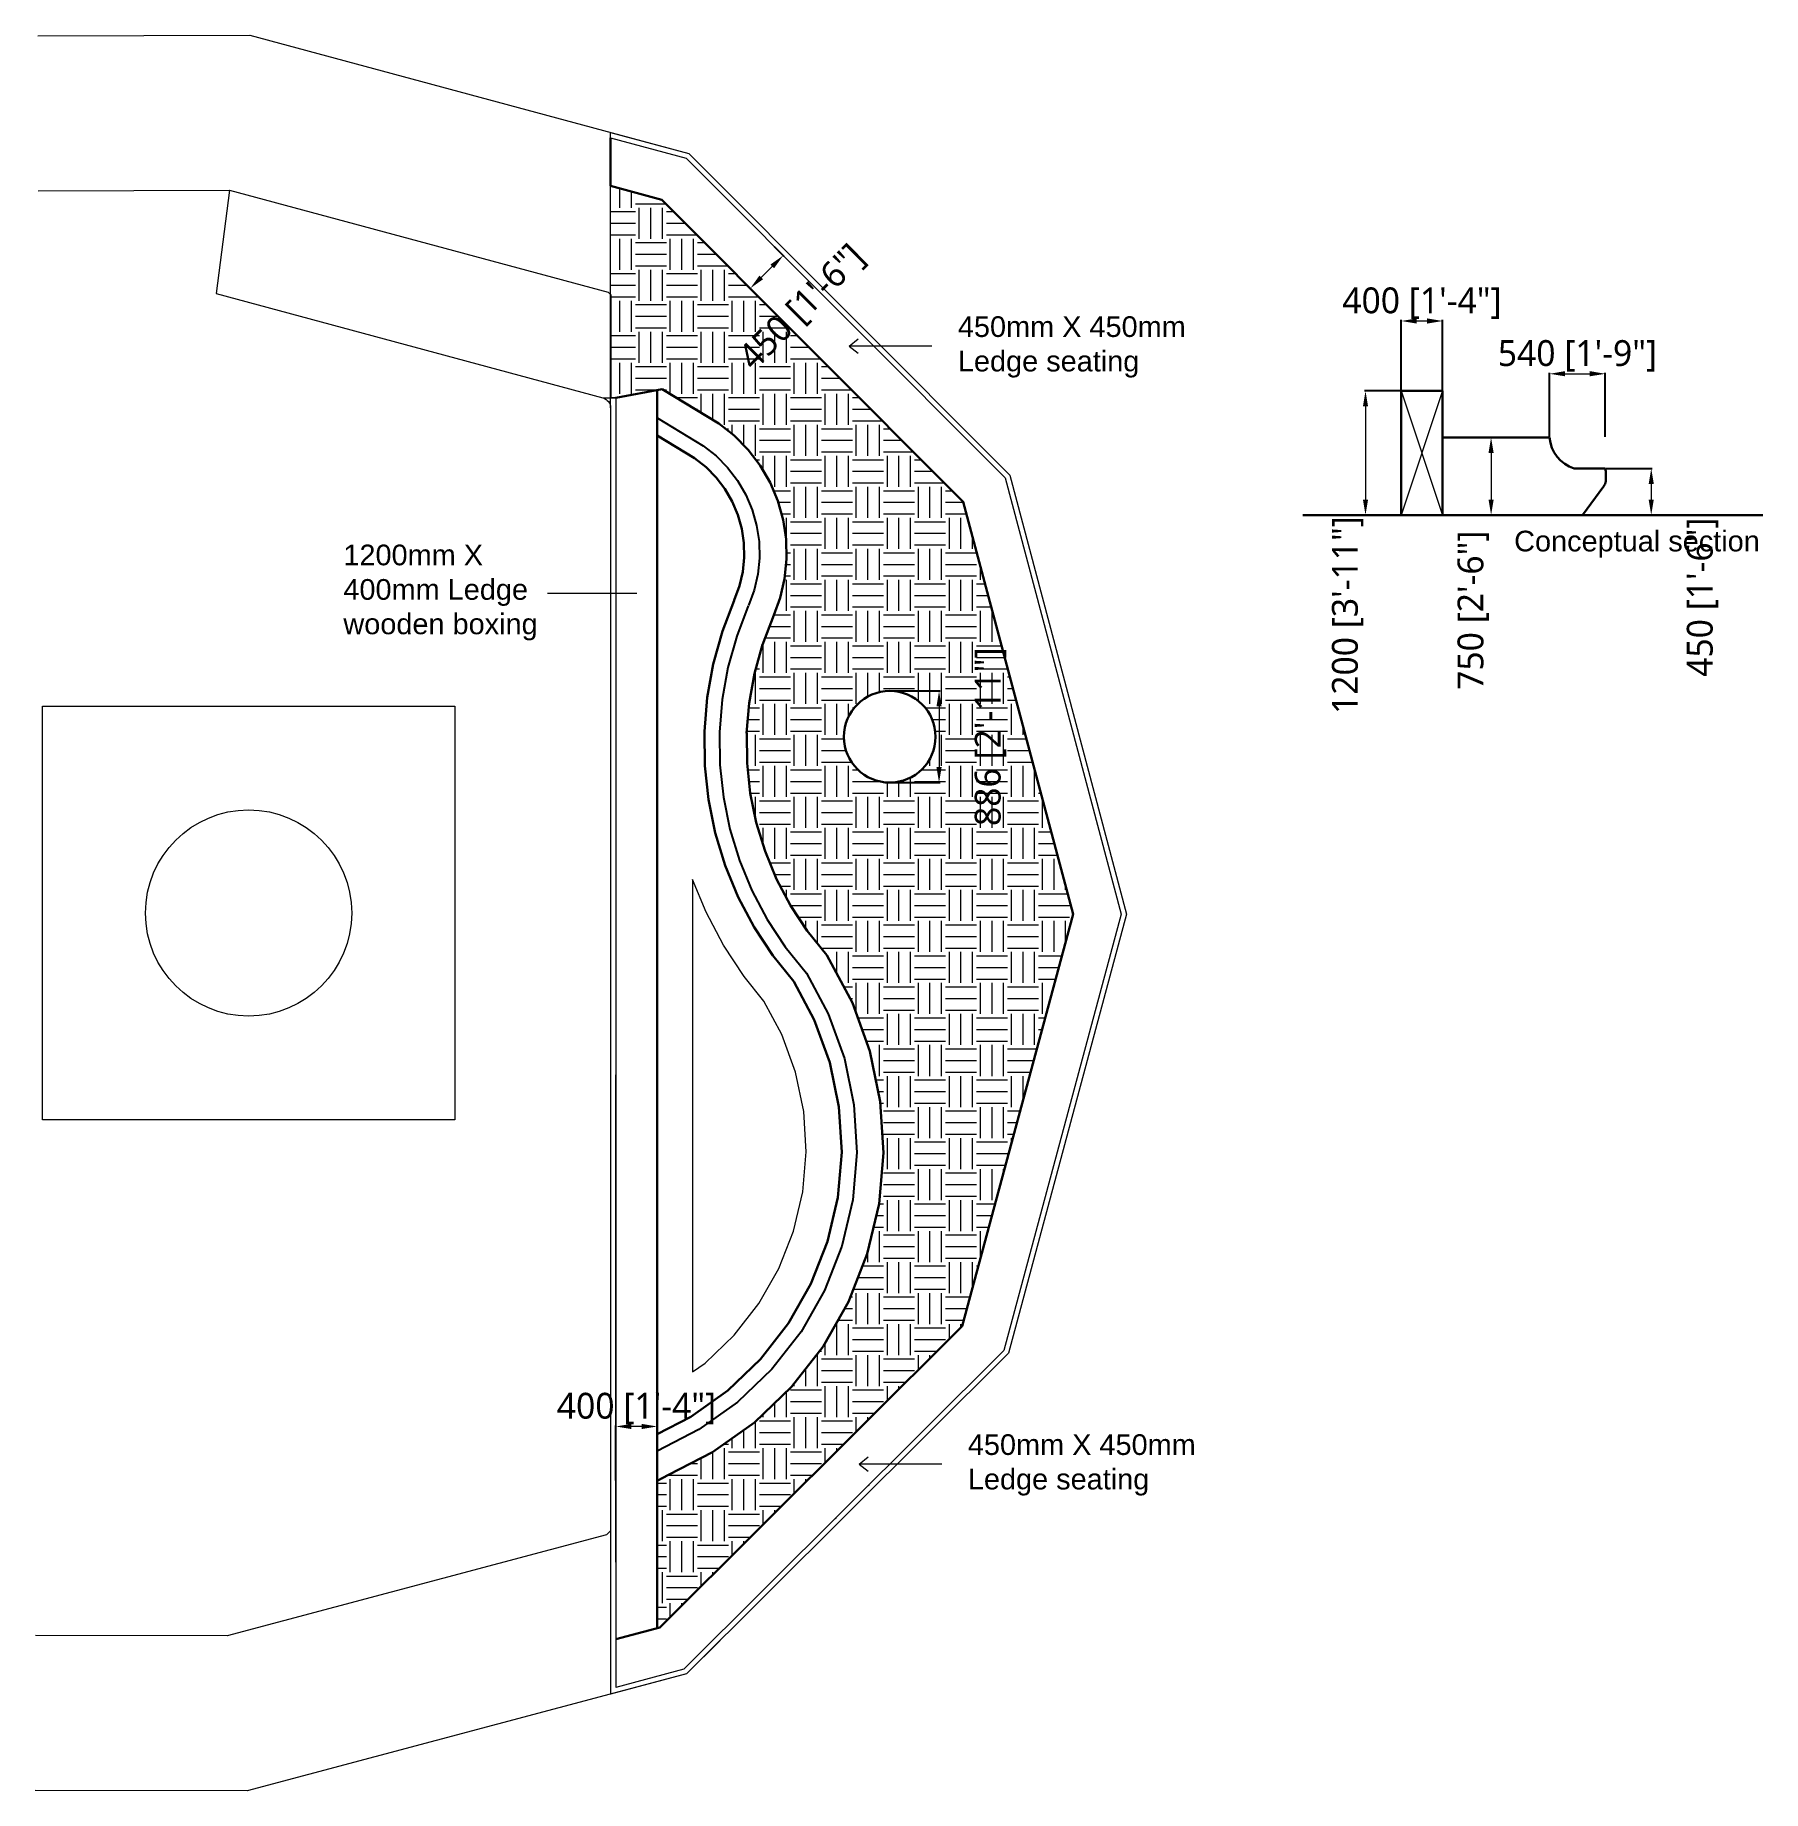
# Model space of a CAD drawing. Header units: millimetres. Extents: x 828494 to 5219521, y -272453 to 431064.
# Drawn here: x 828494 to 845207, y -272453 to -255467 of the extents above.
import ezdxf

# ---------------------------------------------------------------- set-up
doc = ezdxf.new("R2010")
doc.units = ezdxf.units.MM
doc.header["$LTSCALE"] = 5
doc.header["$MEASUREMENT"] = 0
doc.header["$PDMODE"] = 34
doc.header["$PDSIZE"] = -10
for name, color, linetype, lineweight in [('Dimension-Mobius', 94, 'Continuous', 13), ('Elevation dark-Mobius', 40, 'Continuous', 18), ('Hatch-wall-Mobius', 251, 'Continuous', 5), ('Plot boundry-Mobius', 1, 'Continuous', 30), ('Roof-Mobius', 70, 'Continuous', 13)]:
    doc.layers.add(name, color=color, linetype=linetype, lineweight=lineweight)
doc.styles.add('Megha-1', font='trebuc.ttf')
doc.styles.add('mobius1', font='arial.ttf')
doc.dimstyles.new('Mobius mm dual', dxfattribs={"dimtxt": 250, "dimasz": 150, "dimexe": 10, "dimexo": 5, "dimgap": 0, "dimtad": 2, "dimdec": 0, "dimzin": 0, "dimdsep": 46, "dimtxsty": 'Megha-1', "dimcen": 0.09, "dimdle": 150, "dimclrd": 256, "dimclre": 256, "dimclrt": 256, "dimadec": 1, "dimazin": 0, "dimtfac": 1, "dimtdec": 0, "dimtofl": 0, "dimtmove": 2, "dimatfit": 3, "dimfxl": 0.18, "dimtolj": 1, "dimtzin": 0, "dimlwd": -1, "dimarcsym": 0})

# ---------------------------------------------------------------- blocks, each defined once
blk = doc.blocks.new('*D2')
at = {"layer": 'Defpoints', "color": 0, "transparency": 16777216}
for p in [(835639, -257508), (835321, -257825), (835412, -257917)]:
    blk.add_point(p, dxfattribs=at)
at = {"layer": 'Elevation dark-Mobius', "lineweight": -2, "transparency": 16777216}
for p, q in [((835643, -257511), (835738, -257606)), ((835324, -257829), (835419, -257924))]:
    blk.add_line(p, q, dxfattribs=at)
at = {"layer": 'Elevation dark-Mobius', "transparency": 16777216}
blk.add_line((835624, -257705), (835518, -257811), dxfattribs=at)
for points in [[(835607, -257687), (835642, -257723), (835731, -257599)], [(835501, -257793), (835536, -257829), (835412, -257917)]]:
    blk.add_solid(points, dxfattribs=at)
at = {"layer": 'Elevation dark-Mobius', "transparency": 16777216, "insert": (835923, -258110), "char_height": 250, "attachment_point": 5, "rotation": 44.9223, "style": 'Megha-1'}
blk.add_mtext('\\A1;450 [1\'-6"]', dxfattribs=at)
blk = doc.blocks.new('*D3')
at = {"layer": 'Defpoints', "color": 0, "transparency": 16777216}
for p in [(834111, -268928), (834111, -269454), (834511, -269454)]:
    blk.add_point(p, dxfattribs=at)
at = {"layer": 'Elevation dark-Mobius', "lineweight": -2, "transparency": 16777216}
for p, q in [((834111, -269449), (834111, -268918)), ((834511, -269449), (834511, -268918))]:
    blk.add_line(p, q, dxfattribs=at)
at = {"layer": 'Elevation dark-Mobius', "transparency": 16777216}
blk.add_line((834361, -268928), (834261, -268928), dxfattribs=at)
for points in [[(834261, -268903), (834261, -268953), (834111, -268928)], [(834361, -268903), (834361, -268953), (834511, -268928)]]:
    blk.add_solid(points, dxfattribs=at)
at = {"layer": 'Elevation dark-Mobius', "transparency": 16777216, "insert": (834311, -268755), "char_height": 250, "attachment_point": 5, "style": 'Megha-1'}
blk.add_mtext('\\A1;400 [1\'-4"]', dxfattribs=at)
blk = doc.blocks.new('*D4')
at = {"layer": 'Defpoints', "color": 0, "transparency": 16777216}
for p in [(836761, -261812), (836761, -262699), (837238, -262699)]:
    blk.add_point(p, dxfattribs=at)
at = {"layer": 'Elevation dark-Mobius', "lineweight": -2, "transparency": 16777216}
for p, q in [((836766, -261812), (837248, -261812)), ((836766, -262699), (837248, -262699))]:
    blk.add_line(p, q, dxfattribs=at)
at = {"layer": 'Elevation dark-Mobius', "transparency": 16777216}
blk.add_line((837238, -261962), (837238, -262549), dxfattribs=at)
for points in [[(837213, -261962), (837263, -261962), (837238, -261812)], [(837213, -262549), (837263, -262549), (837238, -262699)]]:
    blk.add_solid(points, dxfattribs=at)
at = {"layer": 'Elevation dark-Mobius', "transparency": 16777216, "insert": (837736, -262255), "char_height": 250, "attachment_point": 5, "rotation": 90, "style": 'Megha-1'}
blk.add_mtext('\\A1;886 [2\'-11"]', dxfattribs=at)
blk = doc.blocks.new('*D5')
at = {"layer": 'Defpoints', "color": 0, "transparency": 16777216}
for p in [(841709, -258910), (841363, -260110), (841709, -260110)]:
    blk.add_point(p, dxfattribs=at)
at = {"layer": 'Dimension-Mobius', "lineweight": -2, "transparency": 16777216}
for p, q in [((841704, -258910), (841353, -258910)), ((841704, -260110), (841353, -260110))]:
    blk.add_line(p, q, dxfattribs=at)
at = {"layer": 'Dimension-Mobius', "transparency": 16777216}
blk.add_line((841363, -259060), (841363, -259960), dxfattribs=at)
for points in [[(841338, -259060), (841388, -259060), (841363, -258910)], [(841338, -259960), (841388, -259960), (841363, -260110)]]:
    blk.add_solid(points, dxfattribs=at)
at = {"layer": 'Dimension-Mobius', "transparency": 16777216, "insert": (841191, -261078), "char_height": 250, "attachment_point": 5, "rotation": 90, "style": 'Megha-1'}
blk.add_mtext('\\A1;1200 [3\'-11"]', dxfattribs=at)
blk = doc.blocks.new('*D6')
at = {"layer": 'Defpoints', "color": 0, "transparency": 16777216}
for p in [(842109, -258233), (841709, -258910), (842109, -258910)]:
    blk.add_point(p, dxfattribs=at)
at = {"layer": 'Dimension-Mobius', "lineweight": -2, "transparency": 16777216}
for p, q in [((841709, -258905), (841709, -258223)), ((842109, -258905), (842109, -258223))]:
    blk.add_line(p, q, dxfattribs=at)
at = {"layer": 'Dimension-Mobius', "transparency": 16777216}
blk.add_line((841859, -258233), (841959, -258233), dxfattribs=at)
for points in [[(841859, -258208), (841859, -258258), (841709, -258233)], [(841959, -258208), (841959, -258258), (842109, -258233)]]:
    blk.add_solid(points, dxfattribs=at)
at = {"layer": 'Dimension-Mobius', "transparency": 16777216, "insert": (841909, -258061), "char_height": 250, "attachment_point": 5, "style": 'Megha-1'}
blk.add_mtext('\\A1;400 [1\'-4"]', dxfattribs=at)
blk = doc.blocks.new('*D7')
at = {"layer": 'Defpoints', "color": 0, "transparency": 16777216}
for p in [(842626, -259360), (842578, -260110), (842626, -260110)]:
    blk.add_point(p, dxfattribs=at)
at = {"layer": 'Dimension-Mobius', "lineweight": -2, "transparency": 16777216}
for p, q in [((842621, -259360), (842568, -259360)), ((842621, -260110), (842568, -260110))]:
    blk.add_line(p, q, dxfattribs=at)
at = {"layer": 'Dimension-Mobius', "transparency": 16777216}
blk.add_line((842578, -259510), (842578, -259960), dxfattribs=at)
for points in [[(842553, -259510), (842603, -259510), (842578, -259360)], [(842553, -259960), (842603, -259960), (842578, -260110)]]:
    blk.add_solid(points, dxfattribs=at)
at = {"layer": 'Dimension-Mobius', "transparency": 16777216, "insert": (842406, -261031), "char_height": 250, "attachment_point": 5, "rotation": 90, "style": 'Megha-1'}
blk.add_mtext('\\A1;750 [2\'-6"]', dxfattribs=at)
blk = doc.blocks.new('*D8')
at = {"layer": 'Defpoints', "color": 0, "transparency": 16777216}
for p in [(843683, -258744), (843144, -259360), (843683, -259360)]:
    blk.add_point(p, dxfattribs=at)
at = {"layer": 'Dimension-Mobius', "lineweight": -2, "transparency": 16777216}
for p, q in [((843144, -259355), (843144, -258734)), ((843683, -259355), (843683, -258734))]:
    blk.add_line(p, q, dxfattribs=at)
at = {"layer": 'Dimension-Mobius', "transparency": 16777216}
blk.add_line((843294, -258744), (843533, -258744), dxfattribs=at)
for points in [[(843294, -258718), (843294, -258768), (843144, -258744)], [(843533, -258718), (843533, -258768), (843683, -258744)]]:
    blk.add_solid(points, dxfattribs=at)
at = {"layer": 'Dimension-Mobius', "transparency": 16777216, "insert": (843413, -258571), "char_height": 250, "attachment_point": 5, "style": 'Megha-1'}
blk.add_mtext('\\A1;540 [1\'-9"]', dxfattribs=at)
blk = doc.blocks.new('*D9')
at = {"layer": 'Defpoints', "color": 0, "transparency": 16777216}
for p in [(843683, -259660), (843683, -260110), (844127, -260110)]:
    blk.add_point(p, dxfattribs=at)
at = {"layer": 'Dimension-Mobius', "lineweight": -2, "transparency": 16777216}
for p, q in [((843688, -259660), (844137, -259660)), ((843688, -260110), (844137, -260110))]:
    blk.add_line(p, q, dxfattribs=at)
at = {"layer": 'Dimension-Mobius', "transparency": 16777216}
blk.add_line((844127, -259810), (844127, -259960), dxfattribs=at)
for points in [[(844102, -259810), (844152, -259810), (844127, -259660)], [(844102, -259960), (844152, -259960), (844127, -260110)]]:
    blk.add_solid(points, dxfattribs=at)
at = {"layer": 'Dimension-Mobius', "transparency": 16777216, "insert": (844624, -260905), "char_height": 250, "attachment_point": 5, "rotation": 90, "style": 'Megha-1'}
blk.add_mtext('\\A1;450 [1\'-6"]', dxfattribs=at)

msp = doc.modelspace()

# ---------------------------------------------------------------- hatches: boundary and pattern name
at = {"layer": 'Hatch-wall-Mobius'}
h = msp.add_hatch(dxfattribs=at)
h.set_pattern_fill('EARTH', color=8, scale=1200, style=0)
h.paths.add_polyline_path([(837472.5, -259982.9), (834557.2, -257059.7), (834060.6, -256925.8), (834060.6, -258977.3), (834110.6, -258977.3), (834559, -258893.2), (835107.1, -259223.5), (835257.3, -259341.9), (835391.4, -259478.2), (835507.5, -259630.2), (835603.6, -259795.6), (835678.2, -259971.7), (835730.2, -260155.7), (835758.8, -260344.8), (835763.5, -260536), (835744.2, -260726.2), (835701.3, -260912.6), (835640.7, -261077.8), (835530.7, -261363.5), (835452.5, -261643.6), (835401.1, -261929.9), (835377.1, -262219.7), (835380.6, -262510.6), (835411.7, -262799.8), (835470, -263084.7), (835555.1, -263362.8), (835666.1, -263631.7), (835802.1, -263888.8), (835961.8, -264131.8), (836151.1, -264367.7), (836399.2, -264829.4), (836568.9, -265296.6), (836669.7, -265783.4), (836699.3, -266279.7), (836657.2, -266775), (836544.2, -267259.1), (836362.7, -267721.9), (836116.5, -268153.7), (835810.7, -268545.6), (835451.6, -268889.4), (835046.8, -269177.9), (834620.1, -269397.2), (834510.6, -269453.5), (834510.6, -270880.3), (834536.9, -270873.3), (837460.8, -267957.9), (838534.9, -263972.3)])
h.paths.add_polyline_path([(837204.2, -262255.5, -1), (836317.8, -262255.5, -1)], flags=16)

# ---------------------------------------------------------------- linework, layer by layer
for p, q in [((834060.6, -257977.9), (834060.6, -258977.3)), ((834508.3, -258977.3), (834510.6, -258977.3)), ((835257.7, -260934.4), (835256.8, -260936.8)), ((835256.8, -260936.8), (835258, -260937.2)), ((835257.7, -260934.4), (835258.9, -260934.9))]:
    msp.add_line(p, q)
for points in [[(834510.6, -259171), (834957.2, -259440.2), (835081.5, -259538.1), (835192.4, -259650.9), (835288.4, -259776.6), (835367.9, -259913.4), (835429.7, -260059.1), (835472.7, -260211.3), (835496.4, -260367.8), (835500.2, -260525.9), (835484.3, -260683.3), (835448.8, -260837.5), (835394.8, -260984.7)], [(835393, -260989.2), (835280.9, -261280.7), (835195.9, -261584.9), (835140.2, -261895.7), (835114.1, -262210.5), (835117.9, -262526.3), (835151.7, -262840.3), (835215, -263149.6), (835307.4, -263451.6), (835427.9, -263743.5), (835575.5, -264022.7), (835749, -264286.6), (835954.4, -264542.7), (836164.8, -264934.3), (836322, -265366.7), (836415.2, -265817.2), (836442.6, -266276.4), (836403.7, -266734.8), (836299.1, -267182.8), (836131.1, -267611.1), (835903.3, -268010.8), (835620.2, -268373.5), (835287.9, -268691.6), (834913.3, -268958.6), (834510.6, -269165.6)]]:
    msp.add_lwpolyline(points)
at = {"layer": 'Elevation dark-Mobius'}
for p, q in [((834060.6, -256459.7), (834060.6, -256407.9)), ((830375.7, -256968), (830245.1, -257968.5)), ((834060.6, -259073.8), (834060.6, -256925.8)), ((836368.5, -258476), (836454.5, -258406.5)), ((837167, -258476), (836368.5, -258476)), ((836368.5, -258476), (836454.5, -258545.5)), ((833986.6, -258977.3), (834110.6, -258977.3)), ((834110.6, -258977.3), (834060.6, -258977.3)), ((842109, -258910), (841709, -260110)), ((841709, -258910), (842109, -260110)), ((833452, -260865), (834316, -260865)), ((834110.6, -270239.3), (834110.6, -265526.9)), ((836465, -269292), (836551, -269222.5)), ((837263.5, -269292), (836465, -269292)), ((836465, -269292), (836551, -269361.5)), ((836556.8, -269494.8), (836563, -269502.5)), ((836236.4, -269814.3), (836243.4, -269822.9))]:
    msp.add_line(p, q, dxfattribs=at)
for points in [[(828519.1, -255475), (830571.6, -255467.3), (834816.7, -256611.8), (835122.7, -256918.6)], [(834060.6, -256407.9), (834816.7, -256611.8), (837921.2, -259724.8), (839052.5, -263973.1), (837908.7, -268217.4), (834795.1, -271322), (834060.6, -271517.6)], [(834060.6, -256459.7), (834790.7, -256656.6), (837876.3, -259750.6), (839000.8, -263973), (837863.9, -268191.5), (834769.2, -271277.1), (834110.6, -271452.5)], [(828524.8, -256975), (830375.7, -256968), (834038.3, -257955.5), (834060.6, -257977.9)], [(834110.6, -258977.3), (834110.6, -271452.5)], [(834060.6, -269936.1), (834020.6, -269976), (830351.5, -270953), (828496.4, -270950.3)], [(835119.7, -270998.3), (834795.1, -271322), (830546.7, -272453.3), (828494.2, -272450.3)]]:
    msp.add_lwpolyline(points, dxfattribs=at)
msp.add_lwpolyline([(830245.1, -257968.5), (833986.6, -258977.3, -0.3390217), (834060.6, -259073.8), (834060.6, -271517.6)], format="xyb", dxfattribs=at)
msp.add_lwpolyline([(828564, -261958.9), (832555, -261958.9), (832555, -265961.7), (828564, -265961.7)], close=True, dxfattribs=at)
msp.add_circle((830559.5, -263960.3), 997.4, dxfattribs=at)
at = {"layer": 'Plot boundry-Mobius'}
for p, q in [((834060.6, -256925.8), (834060.6, -256459.7)), ((834110.6, -258977.3), (834559, -258893.2)), ((843381.7, -259660), (843683, -259660)), ((843667.9, -259830.6), (843462.5, -260110)), ((840757, -260110), (845207, -260110)), ((843462.5, -260110), (843233, -260110)), ((835640.7, -261077.8), (835530.4, -261364.5)), ((835531, -261362.5), (835452.2, -261644.6)), ((835452.7, -261642.6), (835400.9, -261930.9)), ((835401.2, -261928.9), (835377, -262220.8)), ((835377.1, -262218.7), (835380.7, -262511.6)), ((835380.5, -262509.5), (835411.8, -262800.8))]:
    msp.add_line(p, q, dxfattribs=at)
for points in [[(834060.6, -256925.8), (834557.2, -257059.7), (837472.5, -259982.9), (838534.9, -263972.3), (837460.8, -267957.9), (834536.9, -270873.3), (834110.6, -270986.8)], [(834510.6, -258902.3), (834510.6, -270880.3)], [(834559, -258893.2), (835107.1, -259223.5), (835257.3, -259341.9), (835391.4, -259478.2), (835507.5, -259630.2), (835603.6, -259795.6), (835678.2, -259971.7), (835730.2, -260155.7), (835758.8, -260344.8), (835763.5, -260536), (835744.2, -260726.2), (835701.3, -260912.6), (835640.7, -261077.8)], [(834510.6, -259341.4), (834874, -259560.5), (834983.8, -259647.1), (835082, -259746.8), (835166.8, -259857.9), (835237.1, -259978.9), (835291.7, -260107.6), (835329.7, -260242.2), (835350.6, -260380.5), (835354.1, -260520.3), (835340, -260659.5), (835308.6, -260795.8), (835257.7, -260934.4)], [(843143.5, -259360), (842109, -259360), (842109, -260110), (843233, -260110)], [(835256.8, -260936.8), (835142.1, -261234.8), (835053.4, -261552.3), (834995.2, -261876.8), (834968, -262205.3), (834972, -262535), (835007.2, -262862.7), (835073.4, -263185.7), (835169.8, -263501), (835295.6, -263805.7), (835449.7, -264097.1), (835630.8, -264372.6), (835832.2, -264623.6), (836031.2, -264994.1), (836181.1, -265406.6), (836270.1, -265836.4), (836296.3, -266274.6), (836259.1, -266711.9), (836159.3, -267139.4), (835999.1, -267548), (835781.7, -267929.3), (835511.6, -268275.3), (835194.6, -268578.9), (834837.2, -268833.6), (834510.6, -269001.5)], [(835411.7, -262799.8), (835470, -263084.7), (835555.1, -263362.8), (835666.1, -263631.7), (835802.1, -263888.8), (835961.8, -264131.8), (836151.1, -264367.7)], [(836151.1, -264367.7), (836399.2, -264829.4), (836568.9, -265296.6), (836669.7, -265783.4), (836699.3, -266279.7), (836657.2, -266775), (836544.2, -267259.1), (836362.7, -267721.9), (836116.5, -268153.7), (835810.7, -268545.6), (835451.6, -268889.4), (835046.8, -269177.9), (834620.1, -269397.2), (834510.6, -269453.5)]]:
    msp.add_lwpolyline(points, dxfattribs=at)
msp.add_lwpolyline([(842109, -258910), (842109, -260110), (841709, -260110), (841709, -258910)], close=True, dxfattribs=at)
msp.add_circle((836761, -262255.5), 443.2, dxfattribs=at)
for centre, radius, start, end in [((843483.1, -259334.9), 340.5, 184.22759, 252.68027), ((843228.6, -259735), 460.5, 354.21589, 9.37237), ((843587.3, -259771.3), 100, 323.68411, 354.21589)]:
    msp.add_arc(centre, radius, start, end, dxfattribs=at)
at = {"layer": 'Roof-Mobius'}
msp.add_lwpolyline([(834853.8, -268400.2), (834975.2, -268313.8), (835256.3, -268044.6), (835495.8, -267737.7), (835688.6, -267399.5), (835830.7, -267037.2), (835919.2, -266658.1), (835952.1, -266270.3), (835928.9, -265881.7), (835850, -265500.5), (835717.1, -265134.7), (835544.7, -264813.8), (835352.8, -264574.7), (835153.9, -264272), (834984.5, -263951.7), (834853.8, -263635.3)], close=True, dxfattribs=at)

# ---------------------------------------------------------------- texts
at = {"layer": 'Elevation dark-Mobius', "char_height": 200, "attachment_point": 1, "style": 'mobius1'}
for s, insert in [('450mm X 450mm Ledge seating', (837420, -258187.4)), ('1200mm X 400mm Ledge wooden boxing', (831476, -260396.5)), ('Conceptual section', (842801, -260262)), ('450mm X 450mm Ledge seating', (837516.5, -269003.4))]:
    msp.add_mtext_dynamic_manual_height_columns(s, width=2263, gutter_width=1, heights=[0], dxfattribs=dict(at, insert=insert))

# ---------------------------------------------------------------- dimensions: what is measured, and where the dimension line sits
at = {"layer": 'Dimension-Mobius'}
for p1, p2, distance, picture, middle in [((841709, -258910), (842109, -258910), 677, '*D6', (841909, -258060.5)), ((843143.5, -259360), (843683, -259360), 616.5, '*D8', (843413.25, -258571.0420875))]:
    dim = msp.add_aligned_dim(p1=p1, p2=p2, distance=distance, dimstyle='Mobius mm dual', dxfattribs=at)
    dim.commit()
    dim.dimension.update_dxf_attribs({"geometry": picture, "text_midpoint": middle})
for base, p1, p2, picture, middle in [((841363, -260110), (841709, -258910), (841709, -260110), '*D5', (841190.5, -261077.5)), ((842578, -260110), (842626.2, -259360), (842626.2, -260110), '*D7', (842405.5, -261031)), ((844127, -260110), (843683, -259660), (843683, -260110), '*D9', (844624.4, -260905))]:
    dim = msp.add_linear_dim(base=base, p1=p1, p2=p2, angle=270, dimstyle='Mobius mm dual', dxfattribs=at)
    dim.commit()
    dim.dimension.update_dxf_attribs({"geometry": picture, "text_midpoint": middle, "dimtype": 161})
at = {"layer": 'Elevation dark-Mobius'}
for p1, p2, distance, picture, middle in [((835639.4, -257507.6), (835320.8, -257825.3), 129.2, '*D2', (835922.6, -258110.1)), ((836761, -261812.3), (836761, -262698.7), 477.5, '*D4', (837735.9, -262255.5)), ((834510.6, -269453.5), (834110.6, -269453.5), -525.8, '*D3', (834310.6, -268755.2))]:
    dim = msp.add_aligned_dim(p1=p1, p2=p2, distance=distance, dimstyle='Mobius mm dual', dxfattribs=at)
    dim.commit()
    dim.dimension.update_dxf_attribs({"geometry": picture, "text_midpoint": middle})

doc.saveas('drawing.dxf')
